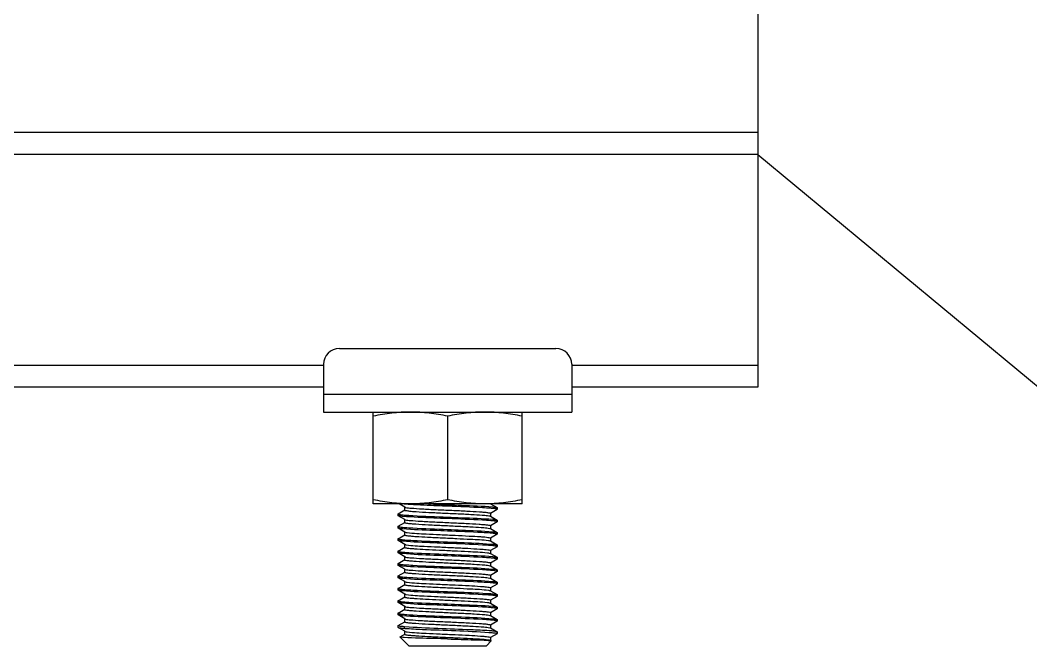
# Model space of a CAD drawing. Extents: x 27938 to 1507990, y 110129 to 923079.
# Drawn here: x 669322 to 670654, y 364663 to 365487 of the extents above; entities that cross this region are included whole.
import ezdxf

# ---------------------------------------------------------------- set-up
doc = ezdxf.new("R2010")
doc.units = 0
doc.header["$LTSCALE"] = 1000
doc.header["$MEASUREMENT"] = 0
doc.styles.get("Standard").update_dxf_attribs({"font": 'gbenor.shx', "bigfont": 'gbcbig.shx'})
doc.dimstyles.get("Standard").update_dxf_attribs({"dimtxt": 0.18, "dimasz": 0.18, "dimexe": 0.18, "dimexo": 0.0625, "dimgap": 0.09, "dimtad": 0, "dimtih": 1, "dimtoh": 1, "dimdec": 4, "dimzin": 0, "dimdsep": 46, "dimtxsty": 'Standard', "dimcen": 0.09, "dimadec": 0, "dimazin": 0, "dimtfac": 1, "dimtdec": 4, "dimtofl": 0, "dimtmove": 0, "dimatfit": 3, "dimfxl": 1, "dimtolj": 1, "dimtzin": 0, "dimarcsym": 0})

msp = doc.modelspace()

# ---------------------------------------------------------------- linework, layer by layer
at = {"color": 7}
msp.add_line((670294.6, 365645.6), (670294.6, 365003.7), dxfattribs=at)
for p, q in [((670294.6, 365338.9), (663537.5, 365338.9)), ((670294.6, 365310.3), (663537.5, 365310.3)), ((669742.7, 365054.7), (670028.2, 365054.7)), ((669721.9, 365032.3), (664109.9, 365032.3)), ((669721.9, 365033.9), (669721.9, 364970.9)), ((670049, 365033.9), (670049, 364970.9)), ((670294.6, 365032.3), (670049, 365032.3)), ((669721.9, 365003.7), (664109.9, 365003.7)), ((670294.6, 365003.7), (670049, 365003.7)), ((669721.9, 364994.5), (670049, 364994.5)), ((669721.9, 364970.9), (670049, 364970.9)), ((669787.3, 364849.9), (669787.3, 364970.9)), ((669885.5, 364965.4), (669885.5, 364855.4)), ((669983.6, 364849.9), (669983.6, 364970.9)), ((669983.6, 364849.9), (669787.3, 364849.9)), ((669820.2, 364836.8), (669829.1, 364841.9)), ((669829.1, 364845.6), (669821.6, 364849.9)), ((669828.9, 364841.7), (669828.9, 364845.8)), ((669941.8, 364850.1), (669950.7, 364845)), ((669950.7, 364842.6), (669941.8, 364837.4)), ((669950.7, 364845), (669950.9, 364844.8)), ((669950.7, 364842.6), (669950.9, 364842.8)), ((669950.9, 364844.8), (669950.9, 364842.8)), ((669820.2, 364836.8), (669820, 364836.6)), ((669820, 364836.6), (669820, 364834.6)), ((669820.2, 364834.4), (669820, 364834.6)), ((669829.1, 364829.3), (669820.2, 364834.4)), ((669828.9, 364825.4), (669828.9, 364829.5)), ((669829.1, 364829.3), (669829.4, 364829.1)), ((669941.8, 364833.8), (669950.7, 364828.6)), ((669942, 364837.6), (669942, 364833.6)), ((669950.7, 364828.6), (669950.9, 364828.4)), ((669950.9, 364828.4), (669950.9, 364826.4)), ((669820.2, 364820.5), (669820, 364820.3)), ((669820, 364820.3), (669820, 364818.2)), ((669820.2, 364818), (669820, 364818.2)), ((669820.2, 364820.5), (669829.1, 364825.6)), ((669829.1, 364812.9), (669820.2, 364818)), ((669950.7, 364826.2), (669941.8, 364821.1)), ((669941.8, 364817.4), (669950.7, 364812.3)), ((669942, 364821.3), (669942, 364817.2)), ((669950.7, 364826.2), (669950.9, 364826.4)), ((669820.2, 364804.1), (669820, 364803.9)), ((669820, 364803.9), (669820, 364801.9)), ((669820.2, 364801.7), (669820, 364801.9)), ((669820.2, 364804.1), (669829.1, 364809.2)), ((669829.1, 364796.6), (669820.2, 364801.7)), ((669828.9, 364809), (669828.9, 364813.1)), ((669942, 364811.4), (669941.6, 364811.5)), ((669950.7, 364809.9), (669941.8, 364804.7)), ((669942, 364804.9), (669942, 364800.8)), ((669950.7, 364812.3), (669950.9, 364812.1)), ((669950.7, 364809.9), (669950.9, 364810)), ((669950.9, 364812.1), (669950.9, 364810)), ((669820.2, 364787.7), (669829.1, 364792.9)), ((669828.9, 364792.7), (669828.9, 364796.8)), ((669941.8, 364801.1), (669950.7, 364795.9)), ((669950.7, 364793.5), (669941.8, 364788.4)), ((669942, 364788.6), (669942, 364784.5)), ((669950.7, 364795.9), (669950.9, 364795.7)), ((669950.7, 364793.5), (669950.9, 364793.7)), ((669950.9, 364795.7), (669950.9, 364793.7)), ((669820.2, 364787.7), (669820, 364787.6)), ((669820, 364787.6), (669820, 364785.5)), ((669820.2, 364785.3), (669820, 364785.5)), ((669829.1, 364780.2), (669820.2, 364785.3)), ((669820.2, 364771.4), (669829.1, 364776.5)), ((669828.9, 364776.3), (669828.9, 364780.4)), ((669941.6, 364784.8), (669941.8, 364784.7)), ((669941.8, 364784.7), (669950.7, 364779.6)), ((669950.7, 364777.2), (669941.8, 364772)), ((669950.7, 364779.6), (669950.9, 364779.4)), ((669950.7, 364777.2), (669950.9, 364777.3)), ((669950.9, 364779.4), (669950.9, 364777.3)), ((669820.2, 364771.4), (669820, 364771.2)), ((669820, 364771.2), (669820, 364769.2)), ((669820.2, 364769), (669820, 364769.2)), ((669829.1, 364763.8), (669820.2, 364769)), ((669828.9, 364760), (669828.9, 364764.1)), ((669829.1, 364763.8), (669829.4, 364763.7)), ((669941.8, 364768.3), (669950.7, 364763.2)), ((669942, 364772.2), (669942, 364768.1)), ((669950.7, 364763.2), (669950.9, 364763)), ((669950.9, 364763), (669950.9, 364761)), ((669820.2, 364755), (669820, 364754.9)), ((669820, 364754.9), (669820, 364752.8)), ((669820.2, 364752.6), (669820, 364752.8)), ((669820.2, 364755), (669829.1, 364760.2)), ((669829.1, 364747.5), (669820.2, 364752.6)), ((669950.7, 364760.8), (669941.8, 364755.7)), ((669941.8, 364752), (669950.7, 364746.9)), ((669942, 364755.9), (669942, 364751.8)), ((669950.7, 364760.8), (669950.9, 364761)), ((669820.2, 364738.7), (669820, 364738.5)), ((669820, 364738.5), (669820, 364736.5)), ((669820.2, 364736.3), (669820, 364736.5)), ((669820.2, 364738.7), (669829.1, 364743.8)), ((669829.1, 364731.1), (669820.2, 364736.3)), ((669828.9, 364743.6), (669828.9, 364747.7)), ((669942, 364746), (669941.6, 364746)), ((669950.7, 364744.4), (669941.8, 364739.3)), ((669941.8, 364735.6), (669950.7, 364730.5)), ((669942, 364739.5), (669942, 364735.4)), ((669950.7, 364746.9), (669950.9, 364746.7)), ((669950.7, 364744.4), (669950.9, 364744.6)), ((669950.9, 364746.7), (669950.9, 364744.6)), ((669820.2, 364722.3), (669820, 364722.1)), ((669820, 364722.1), (669820, 364720.1)), ((669820.2, 364722.3), (669829.1, 364727.5)), ((669828.9, 364727.3), (669828.9, 364731.3)), ((669950.7, 364728.1), (669941.8, 364723)), ((669942, 364723.2), (669942, 364719.1)), ((669950.7, 364730.5), (669950.9, 364730.3)), ((669950.7, 364728.1), (669950.9, 364728.3)), ((669950.9, 364730.3), (669950.9, 364728.3)), ((669820.2, 364719.9), (669820, 364720.1)), ((669829.1, 364714.8), (669820.2, 364719.9)), ((669820.2, 364706), (669829.1, 364711.1)), ((669828.9, 364710.9), (669828.9, 364715)), ((669941.6, 364719.4), (669941.8, 364719.3)), ((669941.8, 364719.3), (669950.7, 364714.1)), ((669950.7, 364711.7), (669941.8, 364706.6)), ((669950.7, 364714.1), (669950.9, 364714)), ((669950.7, 364711.7), (669950.9, 364711.9)), ((669950.9, 364714), (669950.9, 364711.9)), ((669820.2, 364706), (669820, 364705.8)), ((669820, 364705.8), (669820, 364703.7)), ((669820.2, 364703.6), (669820, 364703.7)), ((669829.1, 364698.4), (669820.2, 364703.6)), ((669828.9, 364694.5), (669828.9, 364698.6)), ((669829.1, 364698.4), (669829.4, 364698.3)), ((669941.8, 364702.9), (669950.7, 364697.8)), ((669950.7, 364695.4), (669941.8, 364690.2)), ((669942, 364706.8), (669942, 364702.7)), ((669950.7, 364697.8), (669950.9, 364697.6)), ((669950.7, 364695.4), (669950.9, 364695.6)), ((669950.9, 364697.6), (669950.9, 364695.6)), ((669820, 364689.4), (669820.2, 364689.6)), ((669820, 364689.4), (669820, 364687.4)), ((669820, 364687.4), (669820.2, 364687.2)), ((669820.2, 364689.6), (669829.1, 364694.7)), ((669829.1, 364682.1), (669820.2, 364687.2)), ((669820.6, 364689.1), (669820.4, 364689.2)), ((669828.9, 364678.2), (669828.9, 364682.3)), ((669941.8, 364686.6), (669950.7, 364681.4)), ((669942, 364690.5), (669942, 364686.4)), ((669822.8, 364674.8), (669829.1, 364678.4)), ((669822.8, 364674.6), (669822.8, 364674.8)), ((669834.3, 364663.1), (669822.8, 364674.6)), ((669936.6, 364663.1), (669943, 364669.5)), ((669941.4, 364669.9), (669942.2, 364669.8)), ((669950.7, 364679), (669941.8, 364673.9)), ((669942, 364674.1), (669942, 364670)), ((669942.9, 364669.6), (669943, 364669.5)), ((669950.9, 364681.3), (669950.7, 364681.4)), ((669950.7, 364679), (669950.9, 364679.2)), ((669950.9, 364681.3), (669950.9, 364679.2)), ((669834.3, 364663.1), (669936.6, 364663.1))]:
    msp.add_line(p, q)
for centre, radius, start, end in [((669742.7, 365033.9), 20.8, 90, 180), ((670028.2, 365033.9), 20.8, 0, 90), ((669837.2, 364967.8), 118.5, 264.0812, 264.633), ((670185.4, 372502), 7658.9, 267.56828, 267.75562), ((669927.9, 364663.9), 180.8, 84.5776, 85.5479), ((669843.5, 365020.6), 186, 264.6627, 265.5428), ((669830.6, 364832.7), 3.78, 250.9561, 252.0907), ((669843.3, 365001.8), 183.5, 264.6243, 265.5438), ((669938.9, 364809.2), 8.78, 75.6696, 76.5396), ((669927.5, 364643.3), 185.1, 84.6498, 85.5433), ((669843.8, 364992), 190, 264.7268, 265.5405), ((669928, 364616.2), 179.4, 84.5514, 85.5534), ((669843.4, 364971.1), 185.5, 264.6569, 265.5429), ((669927.9, 364598.5), 180.8, 84.5776, 85.5479), ((669843.5, 364955.2), 186, 264.6627, 265.5428), ((669830.6, 364767.3), 3.78, 250.9561, 252.0907), ((669927.5, 364577.8), 185.1, 84.6498, 85.5433), ((669843.3, 364936.4), 183.5, 264.6243, 265.5438), ((669938.9, 364743.7), 8.78, 75.6696, 76.5396), ((669843.8, 364926.5), 190, 264.7268, 265.5405), ((669928, 364550.8), 179.4, 84.5514, 85.5534), ((669843.4, 364905.7), 185.5, 264.6569, 265.5429), ((669927.9, 364533.1), 180.8, 84.5776, 85.5479), ((669843.5, 364889.8), 186, 264.6627, 265.5428), ((669830.6, 364701.9), 3.78, 250.9561, 252.0907), ((669927.5, 364512.4), 185.1, 84.6498, 85.5433), ((669846.5, 364908.5), 223.2, 265.186, 265.5314), ((669846.9, 364916.1), 228.8, 265.24, 265.547), ((669938.9, 364678.3), 8.78, 75.6696, 76.5396)]:
    msp.add_arc(centre, radius, start, end)
for points, knots in [([(669836.4, 364970.9), (669828.2, 364970.9), (669811.7, 364969.9), (669795.4, 364967.1), (669787.3, 364965.4)], [0, 0, 0, 0, 0.499234, 1, 1, 1, 1]), ([(669885.5, 364965.4), (669877.4, 364967.1), (669861.1, 364969.9), (669844.6, 364970.9), (669836.4, 364970.9)], [0, 0, 0, 0, 0.500766, 1, 1, 1, 1]), ([(669934.5, 364970.9), (669926.3, 364970.9), (669909.8, 364969.9), (669893.5, 364967.1), (669885.5, 364965.4)], [0, 0, 0, 0, 0.499234, 1, 1, 1, 1]), ([(669983.6, 364965.4), (669975.5, 364967.1), (669959.2, 364969.9), (669942.7, 364970.9), (669934.5, 364970.9)], [0, 0, 0, 0, 0.500766, 1, 1, 1, 1]), ([(669836.4, 364849.9), (669828.2, 364849.9), (669811.7, 364850.9), (669795.4, 364853.7), (669787.3, 364855.4)], [0, 0, 0, 0, 0.499234, 1, 1, 1, 1]), ([(669885.5, 364855.4), (669877.4, 364853.7), (669861.1, 364850.9), (669844.6, 364849.9), (669836.4, 364849.9)], [0, 0, 0, 0, 0.500766, 1, 1, 1, 1]), ([(669934.5, 364849.9), (669926.3, 364849.9), (669909.8, 364850.9), (669893.5, 364853.7), (669885.5, 364855.4)], [0, 0, 0, 0, 0.499234, 1, 1, 1, 1]), ([(669983.6, 364855.4), (669975.5, 364853.7), (669959.2, 364850.9), (669942.7, 364849.9), (669934.5, 364849.9)], [0, 0, 0, 0, 0.500766, 1, 1, 1, 1]), ([(669836.2, 364849.1), (669835.2, 364849.1), (669831.9, 364849.3), (669828.5, 364849.6), (669826.2, 364849.8)], [0, 0, 0, 0, 0.289844, 1, 1, 1, 1]), ([(669828.9, 364841.7), (669828.9, 364841.4), (669830.8, 364841.2), (669833.2, 364840.6), (669838.2, 364840.2), (669847.3, 364839.5), (669862, 364838.7), (669881.3, 364837.8), (669901.2, 364836.9), (669919, 364836.1), (669932, 364835), (669939.1, 364834.6), (669941.3, 364834)], [0, 0, 0, 0, 0.009703, 0.035887, 0.07813, 0.135078, 0.284815, 0.464601, 0.649729, 0.81476, 0.937049, 1, 1, 1, 1]), ([(669829.1, 364845.6), (669829.2, 364845.6), (669829.5, 364845.4), (669829.8, 364845.4), (669829.9, 364845.3)], [0, 0, 0, 0, 0.406881, 1, 1, 1, 1]), ([(669829.9, 364845.3), (669832.4, 364844.7), (669839.7, 364844.2), (669853.2, 364843.2), (669871, 364842.4), (669890.7, 364841.5), (669909.7, 364840.6), (669924, 364839.8), (669933, 364839.1), (669937.8, 364838.8), (669940.1, 364838.2), (669942, 364838), (669942, 364837.6)], [0, 0, 0, 0, 0.068576, 0.194029, 0.359725, 0.543506, 0.720761, 0.867753, 0.923531, 0.964877, 0.99049, 1, 1, 1, 1]), ([(669885.5, 364846.8), (669880.8, 364847), (669864.4, 364847.7), (669848, 364848.4), (669836.2, 364849.1)], [0, 0, 0, 0, 0.280726, 1, 1, 1, 1]), ([(669885.5, 364848.9), (669891.6, 364848.6), (669911.5, 364847.8), (669931.4, 364847.2), (669945, 364845.9)], [0, 0, 0, 0, 0.309919, 1, 1, 1, 1]), ([(669941.9, 364844.1), (669938.5, 364844.4), (669919.6, 364845.5), (669900.8, 364846.2), (669885.5, 364846.8)], [0, 0, 0, 0, 0.184493, 1, 1, 1, 1]), ([(669945, 364845.9), (669945.8, 364845.8), (669947.6, 364845.6), (669949.7, 364845.6), (669950.7, 364845)], [0, 0, 0, 0, 0.378482, 1, 1, 1, 1]), ([(669950.2, 364843.1), (669949.9, 364843.2), (669948.2, 364843.6), (669946.4, 364843.7), (669945, 364843.9)], [0, 0, 0, 0, 0.160696, 1, 1, 1, 1]), ([(669950.9, 364842.8), (669950.9, 364842.8), (669950.6, 364843), (669950.4, 364843.1), (669950.2, 364843.1)], [0, 0, 0, 0, 0.318595, 1, 1, 1, 1]), ([(669820, 364836.6), (669820, 364836.5), (669820.3, 364836.3), (669820.6, 364836.3), (669820.8, 364836.2)], [0, 0, 0, 0, 0.314295, 1, 1, 1, 1]), ([(669826.1, 364833.5), (669825.3, 364833.5), (669823.4, 364833.8), (669821.3, 364833.8), (669820.2, 364834.4)], [0, 0, 0, 0, 0.379133, 1, 1, 1, 1]), ([(669820.8, 364836.2), (669821.1, 364836.2), (669822.9, 364835.8), (669824.7, 364835.6), (669826.2, 364835.5)], [0, 0, 0, 0, 0.163341, 1, 1, 1, 1]), ([(669885.5, 364830.5), (669879.3, 364830.7), (669859.5, 364831.6), (669839.7, 364832.2), (669826.1, 364833.5)], [0, 0, 0, 0, 0.309073, 1, 1, 1, 1]), ([(669829, 364835.2), (669832.5, 364835), (669851.3, 364833.8), (669870.1, 364833.1), (669885.5, 364832.5)], [0, 0, 0, 0, 0.184553, 1, 1, 1, 1]), ([(669829.5, 364829.1), (669831.7, 364828.4), (669838.6, 364828), (669851.6, 364826.9), (669869.3, 364826.1), (669889.3, 364825.2), (669908.7, 364824.3), (669923.4, 364823.5), (669932.7, 364822.8), (669937.7, 364822.4), (669940.1, 364821.9), (669942, 364821.7), (669942, 364821.3)], [0, 0, 0, 0, 0.061098, 0.182334, 0.347135, 0.532706, 0.713328, 0.863975, 0.921317, 0.963856, 0.990226, 1, 1, 1, 1]), ([(669885.5, 364832.5), (669891.6, 364832.3), (669911.4, 364831.4), (669931.3, 364830.9), (669945, 364829.6)], [0, 0, 0, 0, 0.309586, 1, 1, 1, 1]), ([(669941.9, 364827.8), (669938.4, 364828.1), (669919.6, 364829.2), (669900.8, 364829.9), (669885.5, 364830.5)], [0, 0, 0, 0, 0.184541, 1, 1, 1, 1]), ([(669941.3, 364834), (669941.4, 364833.9), (669941.6, 364833.9), (669941.8, 364833.8), (669941.8, 364833.8)], [0, 0, 0, 0, 0.569522, 1, 1, 1, 1]), ([(669945, 364829.6), (669945.7, 364829.5), (669947.6, 364829.2), (669949.7, 364829.2), (669950.7, 364828.6)], [0, 0, 0, 0, 0.378727, 1, 1, 1, 1]), ([(669820, 364820.3), (669820, 364820.2), (669820.3, 364820), (669820.5, 364820), (669820.7, 364819.9)], [0, 0, 0, 0, 0.319254, 1, 1, 1, 1]), ([(669826.3, 364817.1), (669825.5, 364817.1), (669823.5, 364817.4), (669821.3, 364817.4), (669820.2, 364818)], [0, 0, 0, 0, 0.380051, 1, 1, 1, 1]), ([(669820.7, 364819.9), (669821, 364819.8), (669822.7, 364819.5), (669824.5, 364819.3), (669826.1, 364819.1)], [0, 0, 0, 0, 0.159053, 1, 1, 1, 1]), ([(669885.5, 364814.1), (669879.4, 364814.4), (669859.7, 364815.2), (669839.9, 364815.8), (669826.3, 364817.1)], [0, 0, 0, 0, 0.307895, 1, 1, 1, 1]), ([(669828.9, 364825.4), (669828.9, 364825), (669830.8, 364824.8), (669833.1, 364824.3), (669837.9, 364823.9), (669846.9, 364823.2), (669861.2, 364822.4), (669880.2, 364821.5), (669900, 364820.6), (669917.8, 364819.8), (669931.2, 364818.8), (669938.5, 364818.3), (669941, 364817.7)], [0, 0, 0, 0, 0.009517, 0.035128, 0.076492, 0.132277, 0.279305, 0.456588, 0.640385, 0.806077, 0.931494, 1, 1, 1, 1]), ([(669829, 364818.9), (669832.5, 364818.6), (669851.3, 364817.5), (669870.1, 364816.8), (669885.5, 364816.2)], [0, 0, 0, 0, 0.184509, 1, 1, 1, 1]), ([(669885.5, 364816.2), (669891.6, 364815.9), (669911.3, 364815.1), (669931.2, 364814.5), (669944.8, 364813.2)], [0, 0, 0, 0, 0.308784, 1, 1, 1, 1]), ([(669941.1, 364817.7), (669941.2, 364817.6), (669941.5, 364817.6), (669941.7, 364817.5), (669941.8, 364817.4)], [0, 0, 0, 0, 0.585672, 1, 1, 1, 1]), ([(669950.2, 364826.8), (669949.9, 364826.9), (669948.1, 364827.2), (669946.3, 364827.4), (669944.8, 364827.5)], [0, 0, 0, 0, 0.16229, 1, 1, 1, 1]), ([(669950.9, 364826.4), (669950.9, 364826.5), (669950.6, 364826.7), (669950.3, 364826.7), (669950.2, 364826.8)], [0, 0, 0, 0, 0.315177, 1, 1, 1, 1]), ([(669820, 364803.9), (669820, 364803.8), (669820.4, 364803.6), (669820.6, 364803.6), (669820.8, 364803.5)], [0, 0, 0, 0, 0.312916, 1, 1, 1, 1]), ([(669826.1, 364800.7), (669825.4, 364800.8), (669823.4, 364801.1), (669821.3, 364801.1), (669820.2, 364801.7)], [0, 0, 0, 0, 0.379419, 1, 1, 1, 1]), ([(669820.8, 364803.5), (669821.1, 364803.4), (669822.9, 364803.1), (669824.8, 364802.9), (669826.3, 364802.8)], [0, 0, 0, 0, 0.163149, 1, 1, 1, 1]), ([(669828.9, 364809), (669828.9, 364809), (669828.9, 364809), (669828.9, 364808.9), (669828.9, 364808.9)], [0, 0, 0, 0, 0.463467, 1, 1, 1, 1]), ([(669828.9, 364808.9), (669829.2, 364808.6), (669830.8, 364808.4), (669833.6, 364807.9), (669838.1, 364807.5), (669846.7, 364806.8), (669860.2, 364806.1), (669878.1, 364805.3), (669897, 364804.4), (669917.5, 364803.3), (669931.5, 364802.8), (669939.3, 364801.7)], [0, 0, 0, 0, 0.011937, 0.038615, 0.07957, 0.133598, 0.274096, 0.443272, 0.620779, 0.785256, 1, 1, 1, 1]), ([(669829, 364802.5), (669832.5, 364802.3), (669851.3, 364801.1), (669870.1, 364800.4), (669885.5, 364799.8)], [0, 0, 0, 0, 0.184619, 1, 1, 1, 1]), ([(669829.1, 364812.9), (669829.2, 364812.8), (669830.3, 364812.5), (669831.4, 364812.3), (669832.3, 364812.2)], [0, 0, 0, 0, 0.140461, 1, 1, 1, 1]), ([(669832.3, 364812.2), (669840.5, 364811.1), (669855, 364810.5), (669876, 364809.4), (669894.9, 364808.6), (669912.6, 364807.7), (669925.7, 364807), (669933.9, 364806.4), (669938.3, 364806), (669940.3, 364805.5), (669942, 364805.3), (669942, 364804.9)], [0, 0, 0, 0, 0.226556, 0.394464, 0.573122, 0.741029, 0.877994, 0.929534, 0.967621, 0.99116, 1, 1, 1, 1]), ([(669941.6, 364811.5), (669938.1, 364811.7), (669919.4, 364812.8), (669900.7, 364813.5), (669885.5, 364814.1)], [0, 0, 0, 0, 0.186017, 1, 1, 1, 1]), ([(669939.3, 364801.7), (669939.6, 364801.6), (669940.5, 364801.5), (669941.4, 364801.3), (669941.8, 364801.1)], [0, 0, 0, 0, 0.353551, 1, 1, 1, 1]), ([(669948.6, 364810.7), (669948.2, 364810.8), (669946, 364811.1), (669943.8, 364811.3), (669942, 364811.4)], [0, 0, 0, 0, 0.190958, 1, 1, 1, 1]), ([(669944.8, 364813.2), (669945.5, 364813.2), (669947.5, 364812.9), (669949.6, 364812.9), (669950.7, 364812.3)], [0, 0, 0, 0, 0.379378, 1, 1, 1, 1]), ([(669950.9, 364810), (669950.9, 364810.1), (669950.1, 364810.7), (669949.3, 364810.6), (669948.6, 364810.7)], [0, 0, 0, 0, 0.092798, 1, 1, 1, 1]), ([(669885.5, 364797.8), (669879.3, 364798), (669859.6, 364798.9), (669839.8, 364799.5), (669826.1, 364800.7)], [0, 0, 0, 0, 0.308711, 1, 1, 1, 1]), ([(669828.9, 364792.7), (669828.9, 364792.4), (669830.5, 364792.1), (669832.5, 364791.7), (669836.8, 364791.3), (669844.8, 364790.6), (669857.6, 364789.9), (669875, 364789.1), (669893.6, 364788.2), (669914.7, 364787.2), (669929.4, 364786.5), (669937.8, 364785.5)], [0, 0, 0, 0, 0.008683, 0.031763, 0.069103, 0.119686, 0.254361, 0.420111, 0.597552, 0.765912, 1, 1, 1, 1]), ([(669829.1, 364796.6), (669829.3, 364796.4), (669829.9, 364796.3), (669830.6, 364796.1), (669831, 364796.1)], [0, 0, 0, 0, 0.374139, 1, 1, 1, 1]), ([(669831, 364796.1), (669838.7, 364794.7), (669852.8, 364794.4), (669873.5, 364793.2), (669892.8, 364792.4), (669911.1, 364791.5), (669924.9, 364790.7), (669933.4, 364790), (669938.1, 364789.7), (669940.2, 364789.2), (669942, 364788.9), (669942, 364788.6)], [0, 0, 0, 0, 0.210773, 0.377666, 0.558838, 0.731273, 0.873076, 0.926648, 0.966309, 0.990838, 1, 1, 1, 1]), ([(669885.5, 364799.8), (669891.1, 364799.6), (669909.8, 364798.8), (669928.7, 364798.2), (669941.8, 364797.1)], [0, 0, 0, 0, 0.297814, 1, 1, 1, 1]), ([(669941.9, 364795.1), (669938.4, 364795.3), (669919.6, 364796.5), (669900.8, 364797.2), (669885.5, 364797.8)], [0, 0, 0, 0, 0.184504, 1, 1, 1, 1]), ([(669941.8, 364797.1), (669943.9, 364797), (669946.8, 364796.6), (669949.9, 364796.4), (669950.7, 364795.9)], [0, 0, 0, 0, 0.683777, 1, 1, 1, 1]), ([(669950.2, 364794.1), (669949.9, 364794.1), (669948.2, 364794.5), (669946.5, 364794.7), (669945, 364794.8)], [0, 0, 0, 0, 0.160861, 1, 1, 1, 1]), ([(669950.9, 364793.7), (669950.9, 364793.8), (669950.6, 364794), (669950.4, 364794), (669950.2, 364794.1)], [0, 0, 0, 0, 0.319044, 1, 1, 1, 1]), ([(669820, 364787.6), (669820, 364787.5), (669820.3, 364787.3), (669820.5, 364787.2), (669820.7, 364787.2)], [0, 0, 0, 0, 0.318137, 1, 1, 1, 1]), ([(669826.2, 364784.4), (669825.4, 364784.5), (669823.4, 364784.7), (669821.3, 364784.7), (669820.2, 364785.3)], [0, 0, 0, 0, 0.379512, 1, 1, 1, 1]), ([(669820.7, 364787.2), (669821, 364787.1), (669822.8, 364786.7), (669824.6, 364786.6), (669826.1, 364786.4)], [0, 0, 0, 0, 0.159502, 1, 1, 1, 1]), ([(669885.5, 364781.4), (669879.4, 364781.7), (669859.6, 364782.5), (669839.8, 364783.1), (669826.2, 364784.4)], [0, 0, 0, 0, 0.308641, 1, 1, 1, 1]), ([(669828.9, 364776.3), (669828.9, 364776), (669830.8, 364775.7), (669833.2, 364775.2), (669838.2, 364774.8), (669847.3, 364774.1), (669862, 364773.3), (669881.3, 364772.4), (669901.2, 364771.5), (669919, 364770.7), (669932, 364769.6), (669939.1, 364769.2), (669941.3, 364768.5)], [0, 0, 0, 0, 0.009703, 0.035887, 0.07813, 0.135078, 0.284815, 0.464601, 0.649729, 0.81476, 0.937049, 1, 1, 1, 1]), ([(669829, 364786.2), (669832.5, 364785.9), (669851.3, 364784.8), (669870.1, 364784.1), (669885.5, 364783.5)], [0, 0, 0, 0, 0.184538, 1, 1, 1, 1]), ([(669829.1, 364780.2), (669829.2, 364780.1), (669829.5, 364780), (669829.8, 364779.9), (669829.9, 364779.9)], [0, 0, 0, 0, 0.406881, 1, 1, 1, 1]), ([(669829.9, 364779.9), (669832.4, 364779.3), (669839.7, 364778.8), (669853.2, 364777.8), (669871, 364777), (669890.7, 364776.1), (669909.7, 364775.2), (669924, 364774.4), (669933, 364773.7), (669937.8, 364773.3), (669940.1, 364772.8), (669942, 364772.6), (669942, 364772.2)], [0, 0, 0, 0, 0.068576, 0.194029, 0.359725, 0.543506, 0.720761, 0.867753, 0.923531, 0.964877, 0.99049, 1, 1, 1, 1]), ([(669885.5, 364783.5), (669891.6, 364783.2), (669911.5, 364782.4), (669931.4, 364781.8), (669945, 364780.5)], [0, 0, 0, 0, 0.309919, 1, 1, 1, 1]), ([(669941.9, 364778.7), (669938.5, 364779), (669919.6, 364780.1), (669900.8, 364780.8), (669885.5, 364781.4)], [0, 0, 0, 0, 0.184493, 1, 1, 1, 1]), ([(669937.8, 364785.5), (669938.3, 364785.5), (669939.5, 364785.3), (669940.8, 364785.1), (669941.6, 364784.8)], [0, 0, 0, 0, 0.341642, 1, 1, 1, 1]), ([(669945, 364780.5), (669945.8, 364780.4), (669947.6, 364780.2), (669949.7, 364780.2), (669950.7, 364779.6)], [0, 0, 0, 0, 0.378482, 1, 1, 1, 1]), ([(669950.2, 364777.7), (669949.9, 364777.8), (669948.2, 364778.1), (669946.4, 364778.3), (669945, 364778.5)], [0, 0, 0, 0, 0.160696, 1, 1, 1, 1]), ([(669950.9, 364777.3), (669950.9, 364777.4), (669950.6, 364777.6), (669950.4, 364777.7), (669950.2, 364777.7)], [0, 0, 0, 0, 0.318595, 1, 1, 1, 1]), ([(669820, 364771.2), (669820, 364771.1), (669820.3, 364770.9), (669820.6, 364770.9), (669820.8, 364770.8)], [0, 0, 0, 0, 0.314295, 1, 1, 1, 1]), ([(669826.1, 364768), (669825.3, 364768.1), (669823.4, 364768.4), (669821.3, 364768.4), (669820.2, 364769)], [0, 0, 0, 0, 0.379133, 1, 1, 1, 1]), ([(669820.8, 364770.8), (669821.1, 364770.7), (669822.9, 364770.4), (669824.7, 364770.2), (669826.2, 364770.1)], [0, 0, 0, 0, 0.163341, 1, 1, 1, 1]), ([(669885.5, 364765.1), (669879.3, 364765.3), (669859.5, 364766.2), (669839.7, 364766.7), (669826.1, 364768)], [0, 0, 0, 0, 0.309073, 1, 1, 1, 1]), ([(669829, 364769.8), (669832.5, 364769.6), (669851.3, 364768.4), (669870.1, 364767.7), (669885.5, 364767.1)], [0, 0, 0, 0, 0.184553, 1, 1, 1, 1]), ([(669829.5, 364763.7), (669831.7, 364763), (669838.6, 364762.6), (669851.6, 364761.5), (669869.3, 364760.7), (669889.3, 364759.8), (669908.7, 364758.9), (669923.4, 364758.1), (669932.7, 364757.4), (669937.7, 364757), (669940.1, 364756.5), (669942, 364756.2), (669942, 364755.9)], [0, 0, 0, 0, 0.061098, 0.182334, 0.347135, 0.532706, 0.713328, 0.863975, 0.921317, 0.963856, 0.990226, 1, 1, 1, 1]), ([(669885.5, 364767.1), (669891.6, 364766.9), (669911.4, 364766), (669931.3, 364765.5), (669945, 364764.1)], [0, 0, 0, 0, 0.309586, 1, 1, 1, 1]), ([(669941.9, 364762.4), (669938.4, 364762.6), (669919.6, 364763.8), (669900.8, 364764.5), (669885.5, 364765.1)], [0, 0, 0, 0, 0.184541, 1, 1, 1, 1]), ([(669941.3, 364768.5), (669941.4, 364768.5), (669941.6, 364768.5), (669941.8, 364768.4), (669941.8, 364768.3)], [0, 0, 0, 0, 0.569522, 1, 1, 1, 1]), ([(669950.2, 364761.4), (669949.9, 364761.4), (669948.1, 364761.8), (669946.3, 364762), (669944.8, 364762.1)], [0, 0, 0, 0, 0.16229, 1, 1, 1, 1]), ([(669945, 364764.1), (669945.7, 364764.1), (669947.6, 364763.8), (669949.7, 364763.8), (669950.7, 364763.2)], [0, 0, 0, 0, 0.378727, 1, 1, 1, 1]), ([(669950.9, 364761), (669950.9, 364761.1), (669950.6, 364761.3), (669950.3, 364761.3), (669950.2, 364761.4)], [0, 0, 0, 0, 0.315177, 1, 1, 1, 1]), ([(669820, 364754.9), (669820, 364754.8), (669820.3, 364754.6), (669820.5, 364754.5), (669820.7, 364754.5)], [0, 0, 0, 0, 0.319254, 1, 1, 1, 1]), ([(669826.3, 364751.7), (669825.5, 364751.7), (669823.5, 364752), (669821.3, 364752), (669820.2, 364752.6)], [0, 0, 0, 0, 0.380051, 1, 1, 1, 1]), ([(669820.7, 364754.5), (669821, 364754.4), (669822.7, 364754), (669824.5, 364753.9), (669826.1, 364753.7)], [0, 0, 0, 0, 0.159053, 1, 1, 1, 1]), ([(669885.5, 364748.7), (669879.4, 364749), (669859.7, 364749.8), (669839.9, 364750.4), (669826.3, 364751.7)], [0, 0, 0, 0, 0.307895, 1, 1, 1, 1]), ([(669828.9, 364760), (669828.9, 364759.6), (669830.8, 364759.4), (669833.1, 364758.9), (669837.9, 364758.5), (669846.9, 364757.8), (669861.2, 364757), (669880.2, 364756.1), (669900, 364755.2), (669917.8, 364754.4), (669931.2, 364753.4), (669938.5, 364752.9), (669941, 364752.3)], [0, 0, 0, 0, 0.009517, 0.035128, 0.076492, 0.132277, 0.279305, 0.456588, 0.640385, 0.806077, 0.931494, 1, 1, 1, 1]), ([(669829, 364753.5), (669832.5, 364753.2), (669851.3, 364752.1), (669870.1, 364751.4), (669885.5, 364750.8)], [0, 0, 0, 0, 0.184509, 1, 1, 1, 1]), ([(669885.5, 364750.8), (669891.6, 364750.5), (669911.3, 364749.7), (669931.2, 364749.1), (669944.8, 364747.8)], [0, 0, 0, 0, 0.308784, 1, 1, 1, 1]), ([(669941.6, 364746), (669938.1, 364746.3), (669919.4, 364747.4), (669900.7, 364748.1), (669885.5, 364748.7)], [0, 0, 0, 0, 0.186017, 1, 1, 1, 1]), ([(669941.1, 364752.3), (669941.2, 364752.2), (669941.5, 364752.1), (669941.7, 364752), (669941.8, 364752)], [0, 0, 0, 0, 0.585672, 1, 1, 1, 1]), ([(669820, 364738.5), (669820, 364738.4), (669820.4, 364738.2), (669820.6, 364738.1), (669820.8, 364738.1)], [0, 0, 0, 0, 0.312916, 1, 1, 1, 1]), ([(669826.1, 364735.3), (669825.4, 364735.4), (669823.4, 364735.7), (669821.3, 364735.6), (669820.2, 364736.3)], [0, 0, 0, 0, 0.379419, 1, 1, 1, 1]), ([(669820.8, 364738.1), (669821.1, 364738), (669822.9, 364737.7), (669824.8, 364737.5), (669826.3, 364737.3)], [0, 0, 0, 0, 0.163149, 1, 1, 1, 1]), ([(669885.5, 364732.4), (669879.3, 364732.6), (669859.6, 364733.4), (669839.8, 364734), (669826.1, 364735.3)], [0, 0, 0, 0, 0.308711, 1, 1, 1, 1]), ([(669828.9, 364743.6), (669828.9, 364743.6), (669828.9, 364743.6), (669828.9, 364743.5), (669828.9, 364743.5)], [0, 0, 0, 0, 0.463467, 1, 1, 1, 1]), ([(669828.9, 364743.5), (669829.2, 364743.2), (669830.8, 364743), (669833.6, 364742.5), (669838.1, 364742.1), (669846.7, 364741.4), (669860.2, 364740.7), (669878.1, 364739.8), (669897, 364739), (669917.5, 364737.9), (669931.5, 364737.4), (669939.3, 364736.2)], [0, 0, 0, 0, 0.011937, 0.038615, 0.07957, 0.133598, 0.274096, 0.443272, 0.620779, 0.785256, 1, 1, 1, 1]), ([(669829, 364737.1), (669832.5, 364736.8), (669851.3, 364735.7), (669870.1, 364735), (669885.5, 364734.4)], [0, 0, 0, 0, 0.184619, 1, 1, 1, 1]), ([(669829.1, 364747.5), (669829.2, 364747.4), (669830.3, 364747), (669831.4, 364746.9), (669832.3, 364746.8)], [0, 0, 0, 0, 0.140461, 1, 1, 1, 1]), ([(669832.3, 364746.8), (669840.5, 364745.7), (669855, 364745.1), (669876, 364744), (669894.9, 364743.2), (669912.6, 364742.3), (669925.7, 364741.6), (669933.9, 364740.9), (669938.3, 364740.6), (669940.3, 364740.1), (669942, 364739.8), (669942, 364739.5)], [0, 0, 0, 0, 0.226556, 0.394464, 0.573122, 0.741029, 0.877994, 0.929534, 0.967621, 0.99116, 1, 1, 1, 1]), ([(669939.3, 364736.2), (669939.6, 364736.2), (669940.5, 364736), (669941.4, 364735.9), (669941.8, 364735.6)], [0, 0, 0, 0, 0.353551, 1, 1, 1, 1]), ([(669948.6, 364745.3), (669948.2, 364745.4), (669946, 364745.7), (669943.8, 364745.9), (669942, 364746)], [0, 0, 0, 0, 0.190958, 1, 1, 1, 1]), ([(669944.8, 364747.8), (669945.5, 364747.7), (669947.5, 364747.5), (669949.6, 364747.5), (669950.7, 364746.9)], [0, 0, 0, 0, 0.379378, 1, 1, 1, 1]), ([(669950.9, 364744.6), (669950.9, 364744.7), (669950.1, 364745.3), (669949.3, 364745.2), (669948.6, 364745.3)], [0, 0, 0, 0, 0.092798, 1, 1, 1, 1]), ([(669820, 364722.1), (669820, 364722.1), (669820.3, 364721.9), (669820.5, 364721.8), (669820.7, 364721.8)], [0, 0, 0, 0, 0.318137, 1, 1, 1, 1]), ([(669820.7, 364721.8), (669821, 364721.7), (669822.8, 364721.3), (669824.6, 364721.2), (669826.1, 364721)], [0, 0, 0, 0, 0.159502, 1, 1, 1, 1]), ([(669828.9, 364727.3), (669828.9, 364726.9), (669830.5, 364726.7), (669832.5, 364726.2), (669836.8, 364725.9), (669844.8, 364725.2), (669857.6, 364724.5), (669875, 364723.6), (669893.6, 364722.8), (669914.7, 364721.7), (669929.4, 364721.1), (669937.8, 364720.1)], [0, 0, 0, 0, 0.008683, 0.031763, 0.069103, 0.119686, 0.254361, 0.420111, 0.597552, 0.765912, 1, 1, 1, 1]), ([(669829.1, 364731.1), (669829.3, 364731), (669829.9, 364730.8), (669830.6, 364730.7), (669831, 364730.6)], [0, 0, 0, 0, 0.374139, 1, 1, 1, 1]), ([(669831, 364730.6), (669838.7, 364729.3), (669852.8, 364728.9), (669873.5, 364727.8), (669892.8, 364726.9), (669911.1, 364726), (669924.9, 364725.3), (669933.4, 364724.6), (669938.1, 364724.2), (669940.2, 364723.7), (669942, 364723.5), (669942, 364723.2)], [0, 0, 0, 0, 0.210773, 0.377666, 0.558838, 0.731273, 0.873076, 0.926648, 0.966309, 0.990838, 1, 1, 1, 1]), ([(669885.5, 364734.4), (669891.1, 364734.2), (669909.8, 364733.4), (669928.7, 364732.7), (669941.8, 364731.7)], [0, 0, 0, 0, 0.297814, 1, 1, 1, 1]), ([(669941.9, 364729.7), (669938.4, 364729.9), (669919.6, 364731.1), (669900.8, 364731.8), (669885.5, 364732.4)], [0, 0, 0, 0, 0.184504, 1, 1, 1, 1]), ([(669941.8, 364731.7), (669943.9, 364731.5), (669946.8, 364731.1), (669949.9, 364731), (669950.7, 364730.5)], [0, 0, 0, 0, 0.683777, 1, 1, 1, 1]), ([(669950.2, 364728.6), (669949.9, 364728.7), (669948.2, 364729.1), (669946.5, 364729.2), (669945, 364729.4)], [0, 0, 0, 0, 0.160861, 1, 1, 1, 1]), ([(669950.9, 364728.3), (669950.9, 364728.4), (669950.6, 364728.5), (669950.4, 364728.6), (669950.2, 364728.6)], [0, 0, 0, 0, 0.319044, 1, 1, 1, 1]), ([(669826.2, 364719), (669825.4, 364719), (669823.4, 364719.3), (669821.3, 364719.3), (669820.2, 364719.9)], [0, 0, 0, 0, 0.379512, 1, 1, 1, 1]), ([(669885.5, 364716), (669879.4, 364716.3), (669859.6, 364717.1), (669839.8, 364717.7), (669826.2, 364719)], [0, 0, 0, 0, 0.308641, 1, 1, 1, 1]), ([(669828.9, 364710.9), (669828.9, 364710.5), (669830.8, 364710.3), (669833.2, 364709.8), (669838.2, 364709.4), (669847.3, 364708.7), (669862, 364707.9), (669881.3, 364707), (669901.2, 364706.1), (669919, 364705.3), (669932, 364704.2), (669939.1, 364703.8), (669941.3, 364703.1)], [0, 0, 0, 0, 0.009703, 0.035887, 0.07813, 0.135078, 0.284815, 0.464601, 0.649729, 0.81476, 0.937049, 1, 1, 1, 1]), ([(669829, 364720.8), (669832.5, 364720.5), (669851.3, 364719.4), (669870.1, 364718.7), (669885.5, 364718.1)], [0, 0, 0, 0, 0.184538, 1, 1, 1, 1]), ([(669829.1, 364714.8), (669829.2, 364714.7), (669829.5, 364714.6), (669829.8, 364714.5), (669829.9, 364714.5)], [0, 0, 0, 0, 0.406881, 1, 1, 1, 1]), ([(669829.9, 364714.5), (669832.4, 364713.9), (669839.7, 364713.4), (669853.2, 364712.4), (669871, 364711.6), (669890.7, 364710.7), (669909.7, 364709.8), (669924, 364709), (669933, 364708.3), (669937.8, 364707.9), (669940.1, 364707.4), (669942, 364707.2), (669942, 364706.8)], [0, 0, 0, 0, 0.068576, 0.194029, 0.359725, 0.543506, 0.720761, 0.867753, 0.923531, 0.964877, 0.99049, 1, 1, 1, 1]), ([(669885.5, 364718.1), (669891.6, 364717.8), (669911.5, 364717), (669931.4, 364716.4), (669945, 364715.1)], [0, 0, 0, 0, 0.309919, 1, 1, 1, 1]), ([(669941.9, 364713.3), (669938.5, 364713.6), (669919.6, 364714.7), (669900.8, 364715.4), (669885.5, 364716)], [0, 0, 0, 0, 0.184493, 1, 1, 1, 1]), ([(669937.8, 364720.1), (669938.3, 364720), (669939.5, 364719.9), (669940.8, 364719.7), (669941.6, 364719.4)], [0, 0, 0, 0, 0.341642, 1, 1, 1, 1]), ([(669945, 364715.1), (669945.8, 364715), (669947.6, 364714.7), (669949.7, 364714.7), (669950.7, 364714.1)], [0, 0, 0, 0, 0.378482, 1, 1, 1, 1]), ([(669950.2, 364712.3), (669949.9, 364712.4), (669948.2, 364712.7), (669946.4, 364712.9), (669945, 364713)], [0, 0, 0, 0, 0.160696, 1, 1, 1, 1]), ([(669950.9, 364711.9), (669950.9, 364712), (669950.6, 364712.2), (669950.4, 364712.2), (669950.2, 364712.3)], [0, 0, 0, 0, 0.318595, 1, 1, 1, 1]), ([(669820, 364705.8), (669820, 364705.7), (669820.3, 364705.5), (669820.6, 364705.4), (669820.8, 364705.4)], [0, 0, 0, 0, 0.314295, 1, 1, 1, 1]), ([(669826.1, 364702.6), (669825.3, 364702.7), (669823.4, 364703), (669821.3, 364702.9), (669820.2, 364703.6)], [0, 0, 0, 0, 0.379133, 1, 1, 1, 1]), ([(669820.8, 364705.4), (669821.1, 364705.3), (669822.9, 364705), (669824.7, 364704.8), (669826.2, 364704.7)], [0, 0, 0, 0, 0.163341, 1, 1, 1, 1]), ([(669885.5, 364699.7), (669879.3, 364699.9), (669859.5, 364700.7), (669839.7, 364701.3), (669826.1, 364702.6)], [0, 0, 0, 0, 0.309073, 1, 1, 1, 1]), ([(669829, 364704.4), (669832.5, 364704.1), (669851.3, 364703), (669870.1, 364702.3), (669885.5, 364701.7)], [0, 0, 0, 0, 0.184553, 1, 1, 1, 1]), ([(669829.5, 364698.3), (669831.7, 364697.6), (669838.6, 364697.2), (669851.6, 364696.1), (669869.3, 364695.3), (669889.3, 364694.4), (669908.7, 364693.5), (669923.4, 364692.7), (669932.7, 364692), (669937.7, 364691.6), (669940.1, 364691), (669942, 364690.8), (669942, 364690.5)], [0, 0, 0, 0, 0.061098, 0.182334, 0.347135, 0.532706, 0.713328, 0.863975, 0.921317, 0.963856, 0.990226, 1, 1, 1, 1]), ([(669885.5, 364701.7), (669891.6, 364701.5), (669911.4, 364700.6), (669931.3, 364700), (669945, 364698.7)], [0, 0, 0, 0, 0.309586, 1, 1, 1, 1]), ([(669941.9, 364696.9), (669938.4, 364697.2), (669919.6, 364698.4), (669900.8, 364699), (669885.5, 364699.7)], [0, 0, 0, 0, 0.184541, 1, 1, 1, 1]), ([(669941.3, 364703.1), (669941.4, 364703.1), (669941.6, 364703), (669941.8, 364703), (669941.8, 364702.9)], [0, 0, 0, 0, 0.569522, 1, 1, 1, 1]), ([(669950.2, 364696), (669949.9, 364696), (669948.1, 364696.4), (669946.3, 364696.6), (669944.8, 364696.7)], [0, 0, 0, 0, 0.16229, 1, 1, 1, 1]), ([(669945, 364698.7), (669945.7, 364698.7), (669947.6, 364698.4), (669949.7, 364698.4), (669950.7, 364697.8)], [0, 0, 0, 0, 0.378727, 1, 1, 1, 1]), ([(669950.9, 364695.6), (669950.9, 364695.7), (669950.6, 364695.8), (669950.3, 364695.9), (669950.2, 364696)], [0, 0, 0, 0, 0.315177, 1, 1, 1, 1]), ([(669820.4, 364689.2), (669820.3, 364689.2), (669820.2, 364689.2), (669820, 364689.4), (669820, 364689.4)], [0, 0, 0, 0, 0.649818, 1, 1, 1, 1]), ([(669820.2, 364687.2), (669820.3, 364687.1), (669820.7, 364687), (669821.1, 364686.9), (669821.3, 364686.9)], [0, 0, 0, 0, 0.390582, 1, 1, 1, 1]), ([(669828, 364688.1), (669827.1, 364688.2), (669824.7, 364688.5), (669822.2, 364688.6), (669820.6, 364689.1)], [0, 0, 0, 0, 0.350995, 1, 1, 1, 1]), ([(669821.3, 364686.9), (669821.7, 364686.8), (669823.8, 364686.4), (669826, 364686.3), (669827.8, 364686.1)], [0, 0, 0, 0, 0.173481, 1, 1, 1, 1]), ([(669828.9, 364694.5), (669828.9, 364694.2), (669830.8, 364694), (669833.1, 364693.4), (669837.9, 364693.1), (669846.9, 364692.3), (669861.2, 364691.6), (669880.2, 364690.7), (669900, 364689.8), (669917.8, 364688.9), (669931.2, 364688), (669938.5, 364687.5), (669941, 364686.9)], [0, 0, 0, 0, 0.009517, 0.035128, 0.076492, 0.132277, 0.279305, 0.456588, 0.640385, 0.806077, 0.931494, 1, 1, 1, 1]), ([(669829.1, 364686), (669836.8, 364685.4), (669873.7, 364683.6), (669910.7, 364682.8), (669939.9, 364680.7)], [0, 0, 0, 0, 0.208808, 1, 1, 1, 1]), ([(669829.1, 364682.1), (669829.2, 364682), (669830.3, 364681.6), (669831.4, 364681.5), (669832.3, 364681.4)], [0, 0, 0, 0, 0.140461, 1, 1, 1, 1]), ([(669940.3, 364682.8), (669932.3, 364683.3), (669895.2, 364685.1), (669858.1, 364685.8), (669829.2, 364688)], [0, 0, 0, 0, 0.218132, 1, 1, 1, 1]), ([(669948.3, 364682), (669947.8, 364682.1), (669945.2, 364682.4), (669942.5, 364682.6), (669940.3, 364682.8)], [0, 0, 0, 0, 0.189241, 1, 1, 1, 1]), ([(669941.1, 364686.8), (669941.2, 364686.8), (669941.5, 364686.7), (669941.7, 364686.6), (669941.8, 364686.6)], [0, 0, 0, 0, 0.585672, 1, 1, 1, 1]), ([(669950.7, 364681.4), (669950.6, 364681.5), (669949.8, 364681.8), (669949, 364681.9), (669948.3, 364682)], [0, 0, 0, 0, 0.144741, 1, 1, 1, 1]), ([(669823.2, 364674.5), (669823.1, 364674.5), (669823, 364674.5), (669822.8, 364674.6), (669822.8, 364674.6)], [0, 0, 0, 0, 0.644165, 1, 1, 1, 1]), ([(669828.1, 364674), (669827.5, 364674), (669825.9, 364674.2), (669824.3, 364674.3), (669823.2, 364674.5)], [0, 0, 0, 0, 0.347295, 1, 1, 1, 1]), ([(669885.5, 364672.1), (669879.5, 364672.2), (669860.4, 364672.8), (669841.3, 364673.1), (669828.1, 364674)], [0, 0, 0, 0, 0.310462, 1, 1, 1, 1]), ([(669828.9, 364678.2), (669828.9, 364678.2), (669828.9, 364678.1), (669828.9, 364678.1), (669828.9, 364678.1)], [0, 0, 0, 0, 0.463467, 1, 1, 1, 1]), ([(669828.9, 364678.1), (669829.2, 364677.7), (669830.8, 364677.6), (669833.6, 364677), (669838.1, 364676.7), (669846.7, 364676), (669860.2, 364675.3), (669878.1, 364674.4), (669897, 364673.6), (669917.5, 364672.5), (669931.5, 364672), (669939.3, 364670.8)], [0, 0, 0, 0, 0.011937, 0.038615, 0.07957, 0.133598, 0.274096, 0.443272, 0.620779, 0.785256, 1, 1, 1, 1]), ([(669832.3, 364681.4), (669840.5, 364680.3), (669855, 364679.7), (669876, 364678.6), (669894.9, 364677.8), (669912.6, 364676.9), (669925.7, 364676.2), (669933.9, 364675.5), (669938.3, 364675.1), (669940.3, 364674.7), (669942, 364674.4), (669942, 364674.1)], [0, 0, 0, 0, 0.226556, 0.394464, 0.573122, 0.741029, 0.877994, 0.929534, 0.967621, 0.99116, 1, 1, 1, 1]), ([(669885.5, 364672.1), (669897.3, 364671.7), (669916, 364671), (669934.7, 364670.7), (669941.4, 364669.9)], [0, 0, 0, 0, 0.636179, 1, 1, 1, 1]), ([(669939.3, 364670.8), (669939.6, 364670.8), (669940.5, 364670.6), (669941.4, 364670.5), (669941.8, 364670.2)], [0, 0, 0, 0, 0.353551, 1, 1, 1, 1]), ([(669939.9, 364680.7), (669940.7, 364680.7), (669943.4, 364680.5), (669946.2, 364680.2), (669948.1, 364680)], [0, 0, 0, 0, 0.307232, 1, 1, 1, 1]), ([(669942.2, 364669.8), (669942.4, 364669.8), (669942.6, 364669.7), (669942.8, 364669.6), (669942.9, 364669.6)], [0, 0, 0, 0, 0.624047, 1, 1, 1, 1]), ([(669948.1, 364680), (669948.8, 364679.9), (669949.5, 364679.7), (669950.9, 364679.5), (669950.9, 364679.2)], [0, 0, 0, 0, 0.726573, 1, 1, 1, 1])]:
    msp.add_open_spline(points, degree=3, knots=knots)

# ---------------------------------------------------------------- leaders
msp.add_leader([(670294.6, 365310.3), (670833.7, 364863.3)], dimstyle='Standard', override={"dimgap": 20})

doc.saveas('drawing.dxf')
